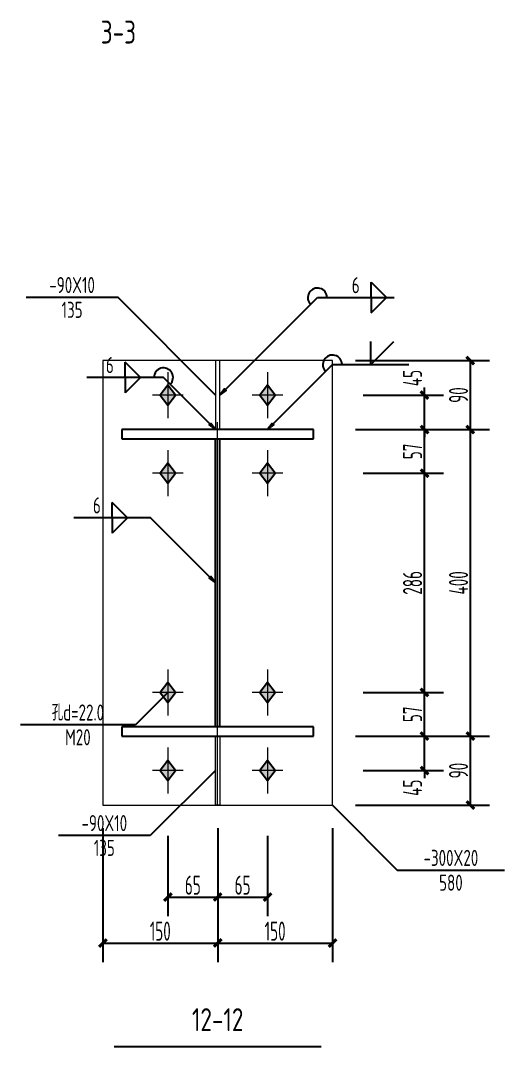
# Model space of a CAD drawing. Extents: x 447413 to 2975780, y -1432727 to 1301644.
# Drawn here: x 2289351 to 2295673, y -1262805 to -1249417 of the extents above; entities that cross this region are included whole.
import ezdxf
from ezdxf.enums import TextEntityAlignment as Align

# ---------------------------------------------------------------- set-up
doc = ezdxf.new("R2010")
doc.units = 0
doc.header["$LTSCALE"] = 1000
doc.header["$MEASUREMENT"] = 0
doc.linetypes.add('线型6', pattern=[8.75, 5, -1.25, 1.25, -1.25])
for name, color, linetype in [('10', 7, 'Continuous'), ('尺寸标注', 253, 'Continuous'), ('焊缝标注', 253, 'Continuous'), ('螺栓孔标注', 253, 'Continuous'), ('钢板标注', 253, 'Continuous')]:
    doc.layers.add(name, color=color, linetype=linetype)
doc.layers.add('20', color=2, linetype='Continuous', lineweight=18)
doc.styles.add('PkpmHz', font='Pkpmeng', dxfattribs={"width": 0.6, "bigfont": 'hztxt'})
doc.dimstyles.new('Pkpm_1.00', dxfattribs={"dimtxt": 250, "dimasz": 100, "dimexe": 250, "dimexo": 0.0625, "dimgap": 30, "dimtad": 1, "dimdec": 0, "dimrnd": 5, "dimzin": 0, "dimdsep": 46, "dimtxsty": 'PkpmHz', "dimblk1": 'ARCHTICK', "dimblk2": 'ARCHTICK', "dimsah": 1, "dimcen": 0.09, "dimadec": 0, "dimazin": 0, "dimtfac": 1, "dimtdec": 0, "dimtmove": 2, "dimatfit": 1, "dimfxl": 0, "dimtolj": 1, "dimtzin": 0, "dimarcsym": 0})

# ---------------------------------------------------------------- blocks, each defined once
blk = doc.blocks.new('_ArchTick')
at = {"color": 0, "linetype": 'ByBlock', "const_width": 0.4}
blk.add_lwpolyline([(-0.5, -0.5), (0.5, 0.5)], dxfattribs=at)
blk = doc.blocks.new('*D639')
at = {"layer": 'Defpoints', "color": 0, "linetype": 'Continuous', "transparency": 16777216}
for p in [(2293427, -1254305), (2294627, -1254305), (2293427, -1254755)]:
    blk.add_point(p, dxfattribs=at)
at = {"layer": '尺寸标注', "color": 0, "linetype": 'Continuous', "lineweight": -2, "transparency": 16777216}
for p, q in [((2293827, -1254305), (2294877, -1254305)), ((2294627, -1254305), (2294627, -1254205)), ((2294627, -1254755), (2294627, -1254305)), ((2293827, -1254755), (2294877, -1254755)), ((2294627, -1254755), (2294627, -1254855))]:
    blk.add_line(p, q, dxfattribs=at)
at = {"layer": '尺寸标注', "color": 0, "linetype": 'Continuous', "lineweight": -2, "transparency": 16777216, "xscale": 100, "yscale": 100, "zscale": 100}
for p, rotation in [((2294627, -1254305), 270), ((2294627, -1254755), 90)]:
    blk.add_blockref('_ArchTick', p, dxfattribs=dict(at, rotation=rotation))
at = {"layer": '尺寸标注', "color": 0, "linetype": 'Continuous', "transparency": 16777216, "insert": (2294471, -1254082), "char_height": 250, "attachment_point": 5, "rotation": 90, "style": 'PkpmHz'}
blk.add_mtext('\\A1;45', dxfattribs=at)
blk = doc.blocks.new('*D640')
at = {"layer": 'Defpoints', "color": 0, "linetype": 'Continuous', "transparency": 16777216}
for p in [(2293427, -1254755), (2294627, -1254755), (2293427, -1255325)]:
    blk.add_point(p, dxfattribs=at)
at = {"layer": '尺寸标注', "color": 0, "linetype": 'Continuous', "lineweight": -2, "transparency": 16777216}
for p, q in [((2293827, -1254755), (2294877, -1254755)), ((2294627, -1255325), (2294627, -1254755)), ((2293827, -1255325), (2294877, -1255325))]:
    blk.add_line(p, q, dxfattribs=at)
at = {"layer": '尺寸标注', "color": 0, "linetype": 'Continuous', "lineweight": -2, "transparency": 16777216, "xscale": 100, "yscale": 100, "zscale": 100}
for p, rotation in [((2294627, -1254755), 90), ((2294627, -1255325), 270)]:
    blk.add_blockref('_ArchTick', p, dxfattribs=dict(at, rotation=rotation))
at = {"layer": '尺寸标注', "color": 0, "linetype": 'Continuous', "transparency": 16777216, "insert": (2294472, -1255040), "char_height": 250, "attachment_point": 5, "rotation": 90, "style": 'PkpmHz'}
blk.add_mtext('\\A1;57', dxfattribs=at)
blk = doc.blocks.new('*D641')
at = {"layer": 'Defpoints', "color": 0, "linetype": 'Continuous', "transparency": 16777216}
for p in [(2293427, -1258755), (2294627, -1258755), (2293427, -1259205)]:
    blk.add_point(p, dxfattribs=at)
at = {"layer": '尺寸标注', "color": 0, "linetype": 'Continuous', "lineweight": -2, "transparency": 16777216}
for p, q in [((2294627, -1258755), (2294627, -1258655)), ((2293827, -1258755), (2294877, -1258755)), ((2294627, -1259205), (2294627, -1258755)), ((2293827, -1259205), (2294877, -1259205)), ((2294627, -1259205), (2294627, -1259305))]:
    blk.add_line(p, q, dxfattribs=at)
at = {"layer": '尺寸标注', "color": 0, "linetype": 'Continuous', "lineweight": -2, "transparency": 16777216, "xscale": 100, "yscale": 100, "zscale": 100}
for p, rotation in [((2294627, -1258755), 270), ((2294627, -1259205), 90)]:
    blk.add_blockref('_ArchTick', p, dxfattribs=dict(at, rotation=rotation))
at = {"layer": '尺寸标注', "color": 0, "linetype": 'Continuous', "transparency": 16777216, "insert": (2294471, -1259429), "char_height": 250, "attachment_point": 5, "rotation": 90, "style": 'PkpmHz'}
blk.add_mtext('\\A1;45', dxfattribs=at)
blk = doc.blocks.new('*D642')
at = {"layer": 'Defpoints', "color": 0, "linetype": 'Continuous', "transparency": 16777216}
for p in [(2293427, -1258185), (2294627, -1258185), (2293427, -1258755)]:
    blk.add_point(p, dxfattribs=at)
at = {"layer": '尺寸标注', "color": 0, "linetype": 'Continuous', "lineweight": -2, "transparency": 16777216}
for p, q in [((2293827, -1258185), (2294877, -1258185)), ((2294627, -1258755), (2294627, -1258185)), ((2293827, -1258755), (2294877, -1258755))]:
    blk.add_line(p, q, dxfattribs=at)
at = {"layer": '尺寸标注', "color": 0, "linetype": 'Continuous', "lineweight": -2, "transparency": 16777216, "xscale": 100, "yscale": 100, "zscale": 100}
for p, rotation in [((2294627, -1258185), 90), ((2294627, -1258755), 270)]:
    blk.add_blockref('_ArchTick', p, dxfattribs=dict(at, rotation=rotation))
at = {"layer": '尺寸标注', "color": 0, "linetype": 'Continuous', "transparency": 16777216, "insert": (2294472, -1258470), "char_height": 250, "attachment_point": 5, "rotation": 90, "style": 'PkpmHz'}
blk.add_mtext('\\A1;57', dxfattribs=at)
blk = doc.blocks.new('*D643')
at = {"layer": 'Defpoints', "color": 0, "linetype": 'Continuous', "transparency": 16777216}
for p in [(2293427, -1255325), (2294627, -1255325), (2293427, -1258185)]:
    blk.add_point(p, dxfattribs=at)
at = {"layer": '尺寸标注', "color": 0, "linetype": 'Continuous', "lineweight": -2, "transparency": 16777216}
for p, q in [((2293827, -1255325), (2294877, -1255325)), ((2294627, -1258185), (2294627, -1255325)), ((2293827, -1258185), (2294877, -1258185))]:
    blk.add_line(p, q, dxfattribs=at)
at = {"layer": '尺寸标注', "color": 0, "linetype": 'Continuous', "lineweight": -2, "transparency": 16777216, "xscale": 100, "yscale": 100, "zscale": 100}
for p, rotation in [((2294627, -1255325), 90), ((2294627, -1258185), 270)]:
    blk.add_blockref('_ArchTick', p, dxfattribs=dict(at, rotation=rotation))
at = {"layer": '尺寸标注', "color": 0, "linetype": 'Continuous', "transparency": 16777216, "insert": (2294472, -1256755), "char_height": 250, "attachment_point": 5, "rotation": 90, "style": 'PkpmHz'}
blk.add_mtext('\\A1;286', dxfattribs=at)
blk = doc.blocks.new('*D644')
at = {"layer": 'Defpoints', "color": 0, "linetype": 'Continuous', "transparency": 16777216}
for p in [(2291277, -1259655), (2291927, -1259655), (2291927, -1260855)]:
    blk.add_point(p, dxfattribs=at)
at = {"layer": '尺寸标注', "color": 0, "linetype": 'Continuous', "lineweight": -2, "transparency": 16777216}
for p, q in [((2291277, -1260055), (2291277, -1261105)), ((2291927, -1260055), (2291927, -1261105)), ((2291277, -1260855), (2291927, -1260855))]:
    blk.add_line(p, q, dxfattribs=at)
at = {"layer": '尺寸标注', "color": 0, "linetype": 'Continuous', "lineweight": -2, "transparency": 16777216, "xscale": 100, "yscale": 100, "zscale": 100, "rotation": 180}
blk.add_blockref('_ArchTick', (2291277, -1260855), dxfattribs=at)
at = {"layer": '尺寸标注', "color": 0, "linetype": 'Continuous', "lineweight": -2, "transparency": 16777216, "xscale": 100, "yscale": 100, "zscale": 100}
blk.add_blockref('_ArchTick', (2291927, -1260855), dxfattribs=at)
at = {"layer": '尺寸标注', "color": 0, "linetype": 'Continuous', "transparency": 16777216, "insert": (2291602, -1260700), "char_height": 250, "attachment_point": 5, "style": 'PkpmHz'}
blk.add_mtext('\\A1;65', dxfattribs=at)
blk = doc.blocks.new('*D645')
at = {"layer": 'Defpoints', "color": 0, "linetype": 'Continuous', "transparency": 16777216}
for p in [(2291927, -1259655), (2292577, -1259655), (2292577, -1260855)]:
    blk.add_point(p, dxfattribs=at)
at = {"layer": '尺寸标注', "color": 0, "linetype": 'Continuous', "lineweight": -2, "transparency": 16777216}
for p, q in [((2291927, -1260055), (2291927, -1261105)), ((2292577, -1260055), (2292577, -1261105)), ((2291927, -1260855), (2292577, -1260855))]:
    blk.add_line(p, q, dxfattribs=at)
at = {"layer": '尺寸标注', "color": 0, "linetype": 'Continuous', "lineweight": -2, "transparency": 16777216, "xscale": 100, "yscale": 100, "zscale": 100, "rotation": 180}
blk.add_blockref('_ArchTick', (2291927, -1260855), dxfattribs=at)
at = {"layer": '尺寸标注', "color": 0, "linetype": 'Continuous', "lineweight": -2, "transparency": 16777216, "xscale": 100, "yscale": 100, "zscale": 100}
blk.add_blockref('_ArchTick', (2292577, -1260855), dxfattribs=at)
at = {"layer": '尺寸标注', "color": 0, "linetype": 'Continuous', "transparency": 16777216, "insert": (2292252, -1260700), "char_height": 250, "attachment_point": 5, "style": 'PkpmHz'}
blk.add_mtext('\\A1;65', dxfattribs=at)
blk = doc.blocks.new('*D646')
at = {"layer": 'Defpoints', "color": 0, "linetype": 'Continuous', "transparency": 16777216}
for p in [(2290427, -1259655), (2291927, -1259655), (2291927, -1261455)]:
    blk.add_point(p, dxfattribs=at)
at = {"layer": '尺寸标注', "color": 0, "linetype": 'Continuous', "lineweight": -2, "transparency": 16777216}
for p, q in [((2290427, -1259955), (2290427, -1261705)), ((2291927, -1259955), (2291927, -1261705)), ((2290427, -1261455), (2291927, -1261455))]:
    blk.add_line(p, q, dxfattribs=at)
at = {"layer": '尺寸标注', "color": 0, "linetype": 'Continuous', "lineweight": -2, "transparency": 16777216, "xscale": 100, "yscale": 100, "zscale": 100, "rotation": 180}
blk.add_blockref('_ArchTick', (2290427, -1261455), dxfattribs=at)
at = {"layer": '尺寸标注', "color": 0, "linetype": 'Continuous', "lineweight": -2, "transparency": 16777216, "xscale": 100, "yscale": 100, "zscale": 100}
blk.add_blockref('_ArchTick', (2291927, -1261455), dxfattribs=at)
at = {"layer": '尺寸标注', "color": 0, "linetype": 'Continuous', "transparency": 16777216, "insert": (2291177, -1261300), "char_height": 250, "attachment_point": 5, "style": 'PkpmHz'}
blk.add_mtext('\\A1;150', dxfattribs=at)
blk = doc.blocks.new('*D647')
at = {"layer": 'Defpoints', "color": 0, "linetype": 'Continuous', "transparency": 16777216}
for p in [(2291927, -1259655), (2293427, -1259655), (2293427, -1261455)]:
    blk.add_point(p, dxfattribs=at)
at = {"layer": '尺寸标注', "color": 0, "linetype": 'Continuous', "lineweight": -2, "transparency": 16777216}
for p, q in [((2291927, -1259955), (2291927, -1261705)), ((2293427, -1259955), (2293427, -1261705)), ((2291927, -1261455), (2293427, -1261455))]:
    blk.add_line(p, q, dxfattribs=at)
at = {"layer": '尺寸标注', "color": 0, "linetype": 'Continuous', "lineweight": -2, "transparency": 16777216, "xscale": 100, "yscale": 100, "zscale": 100, "rotation": 180}
blk.add_blockref('_ArchTick', (2291927, -1261455), dxfattribs=at)
at = {"layer": '尺寸标注', "color": 0, "linetype": 'Continuous', "lineweight": -2, "transparency": 16777216, "xscale": 100, "yscale": 100, "zscale": 100}
blk.add_blockref('_ArchTick', (2293427, -1261455), dxfattribs=at)
at = {"layer": '尺寸标注', "color": 0, "linetype": 'Continuous', "transparency": 16777216, "insert": (2292677, -1261300), "char_height": 250, "attachment_point": 5, "style": 'PkpmHz'}
blk.add_mtext('\\A1;150', dxfattribs=at)
blk = doc.blocks.new('*D648')
at = {"layer": 'Defpoints', "color": 0, "linetype": 'Continuous', "transparency": 16777216}
for p in [(2293427, -1258755), (2295227, -1258755), (2293427, -1259655)]:
    blk.add_point(p, dxfattribs=at)
at = {"layer": '尺寸标注', "color": 0, "linetype": 'Continuous', "lineweight": -2, "transparency": 16777216}
for p, q in [((2293727, -1258755), (2295477, -1258755)), ((2295227, -1259655), (2295227, -1258755)), ((2293727, -1259655), (2295477, -1259655))]:
    blk.add_line(p, q, dxfattribs=at)
at = {"layer": '尺寸标注', "color": 0, "linetype": 'Continuous', "lineweight": -2, "transparency": 16777216, "xscale": 100, "yscale": 100, "zscale": 100}
for p, rotation in [((2295227, -1258755), 90), ((2295227, -1259655), 270)]:
    blk.add_blockref('_ArchTick', p, dxfattribs=dict(at, rotation=rotation))
at = {"layer": '尺寸标注', "color": 0, "linetype": 'Continuous', "transparency": 16777216, "insert": (2295072, -1259205), "char_height": 250, "attachment_point": 5, "rotation": 90, "style": 'PkpmHz'}
blk.add_mtext('\\A1;90', dxfattribs=at)
blk = doc.blocks.new('*D649')
at = {"layer": 'Defpoints', "color": 0, "linetype": 'Continuous', "transparency": 16777216}
for p in [(2293427, -1254755), (2295227, -1254755), (2293427, -1258755)]:
    blk.add_point(p, dxfattribs=at)
at = {"layer": '尺寸标注', "color": 0, "linetype": 'Continuous', "lineweight": -2, "transparency": 16777216}
for p, q in [((2293727, -1254755), (2295477, -1254755)), ((2295227, -1258755), (2295227, -1254755)), ((2293727, -1258755), (2295477, -1258755))]:
    blk.add_line(p, q, dxfattribs=at)
at = {"layer": '尺寸标注', "color": 0, "linetype": 'Continuous', "lineweight": -2, "transparency": 16777216, "xscale": 100, "yscale": 100, "zscale": 100}
for p, rotation in [((2295227, -1254755), 90), ((2295227, -1258755), 270)]:
    blk.add_blockref('_ArchTick', p, dxfattribs=dict(at, rotation=rotation))
at = {"layer": '尺寸标注', "color": 0, "linetype": 'Continuous', "transparency": 16777216, "insert": (2295072, -1256755), "char_height": 250, "attachment_point": 5, "rotation": 90, "style": 'PkpmHz'}
blk.add_mtext('\\A1;400', dxfattribs=at)
blk = doc.blocks.new('*D650')
at = {"layer": 'Defpoints', "color": 0, "linetype": 'Continuous', "transparency": 16777216}
for p in [(2293427, -1253855), (2295227, -1253855), (2293427, -1254755)]:
    blk.add_point(p, dxfattribs=at)
at = {"layer": '尺寸标注', "color": 0, "linetype": 'Continuous', "lineweight": -2, "transparency": 16777216}
for p, q in [((2293727, -1253855), (2295477, -1253855)), ((2295227, -1254755), (2295227, -1253855)), ((2293727, -1254755), (2295477, -1254755))]:
    blk.add_line(p, q, dxfattribs=at)
at = {"layer": '尺寸标注', "color": 0, "linetype": 'Continuous', "lineweight": -2, "transparency": 16777216, "xscale": 100, "yscale": 100, "zscale": 100}
for p, rotation in [((2295227, -1253855), 90), ((2295227, -1254755), 270)]:
    blk.add_blockref('_ArchTick', p, dxfattribs=dict(at, rotation=rotation))
at = {"layer": '尺寸标注', "color": 0, "linetype": 'Continuous', "transparency": 16777216, "insert": (2295072, -1254305), "char_height": 250, "attachment_point": 5, "rotation": 90, "style": 'PkpmHz'}
blk.add_mtext('\\A1;90', dxfattribs=at)

msp = doc.modelspace()

# ---------------------------------------------------------------- hatches: boundary and pattern name
at = {"layer": '10'}
for points in [[(2291276.5, -1254175.1), (2291176.5, -1254305.1), (2291276.5, -1254435.1), (2291376.5, -1254305.1)], [(2292576.5, -1254175.1), (2292476.5, -1254305.1), (2292576.5, -1254435.1), (2292676.5, -1254305.1)], [(2291276.5, -1255195.1), (2291176.5, -1255325.1), (2291276.5, -1255455.1), (2291376.5, -1255325.1)], [(2292576.5, -1255195.1), (2292476.5, -1255325.1), (2292576.5, -1255455.1), (2292676.5, -1255325.1)], [(2291276.5, -1258055.1), (2291176.5, -1258185.1), (2291276.5, -1258315.1), (2291376.5, -1258185.1)], [(2292576.5, -1258055.1), (2292476.5, -1258185.1), (2292576.5, -1258315.1), (2292676.5, -1258185.1)], [(2291276.5, -1259075.1), (2291176.5, -1259205.1), (2291276.5, -1259335.1), (2291376.5, -1259205.1)], [(2292576.5, -1259075.1), (2292476.5, -1259205.1), (2292576.5, -1259335.1), (2292676.5, -1259205.1)]]:
    msp.add_hatch(color=1, dxfattribs=at).paths.add_polyline_path(points)
at = {"layer": '焊缝标注'}
for points in [[(2291956.5, -1254305.1), (2292037.9, -1254245.1), (2292016.7, -1254223.8)], [(2291896.5, -1254755.1), (2291836.5, -1254673.7), (2291815.3, -1254694.9)], [(2292576.5, -1254755.1), (2292657.9, -1254695.1), (2292636.7, -1254673.8)], [(2291896.5, -1256755.1), (2291836.5, -1256673.7), (2291815.3, -1256694.9)]]:
    msp.add_hatch(color=256, dxfattribs=at).paths.add_polyline_path(points)

# ---------------------------------------------------------------- linework, layer by layer
at = {"layer": '10', "linetype": '线型6', "lineweight": 18}
msp.add_line((2291926.5, -1259660.1), (2291926.5, -1253850.1), dxfattribs=at)
at = {"layer": '10', "color": 9, "lineweight": 18}
for p, q in [((2291276.5, -1254005.1), (2291276.5, -1254605.1)), ((2292576.5, -1254005.1), (2292576.5, -1254605.1)), ((2291476.5, -1254305.1), (2291076.5, -1254305.1)), ((2292776.5, -1254305.1), (2292376.5, -1254305.1)), ((2291276.5, -1255025.1), (2291276.5, -1255625.1)), ((2292576.5, -1255025.1), (2292576.5, -1255625.1)), ((2291476.5, -1255325.1), (2291076.5, -1255325.1)), ((2292776.5, -1255325.1), (2292376.5, -1255325.1)), ((2291276.5, -1257885.1), (2291276.5, -1258485.1)), ((2292576.5, -1257885.1), (2292576.5, -1258485.1)), ((2291476.5, -1258185.1), (2291076.5, -1258185.1)), ((2292776.5, -1258185.1), (2292376.5, -1258185.1)), ((2291276.5, -1258905.1), (2291276.5, -1259505.1)), ((2292576.5, -1258905.1), (2292576.5, -1259505.1)), ((2291476.5, -1259205.1), (2291076.5, -1259205.1)), ((2292776.5, -1259205.1), (2292376.5, -1259205.1))]:
    msp.add_line(p, q, dxfattribs=at)
at = {"layer": '10', "color": 3}
for p, q in [((2293176.5, -1254755.1), (2290676.5, -1254755.1)), ((2290676.5, -1254755.1), (2290676.5, -1254875.1)), ((2293176.5, -1254875.1), (2293176.5, -1254755.1)), ((2290676.5, -1254875.1), (2293176.5, -1254875.1)), ((2291896.5, -1258635.1), (2291896.5, -1254875.1)), ((2291956.5, -1258635.1), (2291956.5, -1254875.1)), ((2293176.5, -1258635.1), (2290676.5, -1258635.1)), ((2290676.5, -1258635.1), (2290676.5, -1258755.1)), ((2293176.5, -1258755.1), (2293176.5, -1258635.1)), ((2290676.5, -1258755.1), (2293176.5, -1258755.1))]:
    msp.add_line(p, q, dxfattribs=at)
at = {"layer": '10'}
msp.add_line((2290576.5, -1262805.1), (2293276.5, -1262805.1), dxfattribs=at)
at = {"layer": '10', "color": 1, "linetype": 'Continuous'}
for points in [[(2291276.5, -1254175.1), (2291176.5, -1254305.1), (2291276.5, -1254435.1), (2291376.5, -1254305.1)], [(2292576.5, -1254175.1), (2292476.5, -1254305.1), (2292576.5, -1254435.1), (2292676.5, -1254305.1)], [(2291276.5, -1255195.1), (2291176.5, -1255325.1), (2291276.5, -1255455.1), (2291376.5, -1255325.1)], [(2292576.5, -1255195.1), (2292476.5, -1255325.1), (2292576.5, -1255455.1), (2292676.5, -1255325.1)], [(2291276.5, -1258055.1), (2291176.5, -1258185.1), (2291276.5, -1258315.1), (2291376.5, -1258185.1)], [(2292576.5, -1258055.1), (2292476.5, -1258185.1), (2292576.5, -1258315.1), (2292676.5, -1258185.1)], [(2291276.5, -1259075.1), (2291176.5, -1259205.1), (2291276.5, -1259335.1), (2291376.5, -1259205.1)], [(2292576.5, -1259075.1), (2292476.5, -1259205.1), (2292576.5, -1259335.1), (2292676.5, -1259205.1)]]:
    msp.add_lwpolyline(points, close=True, dxfattribs=at)
at = {"layer": '20'}
for p, q in [((2293426.5, -1253855.1), (2290426.5, -1253855.1)), ((2290426.5, -1253855.1), (2290426.5, -1259655.1)), ((2291956.5, -1253855.1), (2291896.5, -1253855.1)), ((2291896.5, -1253855.1), (2291896.5, -1254755.1)), ((2291956.5, -1254755.1), (2291956.5, -1253855.1)), ((2293426.5, -1259655.1), (2293426.5, -1253855.1)), ((2291896.5, -1254755.1), (2291956.5, -1254755.1)), ((2291896.5, -1258755.1), (2291956.5, -1258755.1)), ((2291896.5, -1259655.1), (2291896.5, -1258755.1)), ((2291956.5, -1258755.1), (2291956.5, -1259655.1)), ((2290426.5, -1259655.1), (2293426.5, -1259655.1)), ((2291956.5, -1259655.1), (2291896.5, -1259655.1))]:
    msp.add_line(p, q, dxfattribs=at)
at = {"layer": '焊缝标注'}
for p, q in [((2293929.8, -1252832.8), (2294129.8, -1253032.8)), ((2293929.8, -1253032.8), (2293929.8, -1252832.8)), ((2291956.5, -1254305.1), (2293229.8, -1253032.8)), ((2293229.8, -1253032.8), (2294229.8, -1253032.8)), ((2293929.8, -1253232.8), (2294129.8, -1253032.8)), ((2293929.8, -1253032.8), (2293929.8, -1253232.8)), ((2293925.4, -1253906.9), (2293925.4, -1253606.9)), ((2293925.4, -1253906.9), (2294225.4, -1253606.9)), ((2290918.5, -1254075.5), (2290718.5, -1253875.5)), ((2290718.5, -1254075.5), (2290718.5, -1253875.5)), ((2292576.5, -1254755.1), (2293425.4, -1253906.9)), ((2293425.4, -1253906.9), (2294425.4, -1253906.9)), ((2291218.5, -1254075.5), (2290218.5, -1254075.5)), ((2290918.5, -1254075.5), (2290718.5, -1254275.5)), ((2290718.5, -1254075.5), (2290718.5, -1254275.5)), ((2291896.5, -1254755.1), (2291218.5, -1254075.5)), ((2290749, -1255905.6), (2290549, -1255705.6)), ((2290549, -1255905.6), (2290549, -1255705.6)), ((2291049, -1255905.6), (2290049, -1255905.6)), ((2290749, -1255905.6), (2290549, -1256105.6)), ((2290549, -1255905.6), (2290549, -1256105.6)), ((2291896.5, -1256755.1), (2291049, -1255905.6))]:
    msp.add_line(p, q, dxfattribs=at)
at = {"layer": '焊缝标注', "linetype": 'Continuous'}
for points in [[(2291956.5, -1254305.1), (2292037.9, -1254245.1), (2292016.7, -1254223.8)], [(2291896.5, -1254755.1), (2291836.5, -1254673.7), (2291815.3, -1254694.9)], [(2292576.5, -1254755.1), (2292657.9, -1254695.1), (2292636.7, -1254673.8)], [(2291896.5, -1256755.1), (2291836.5, -1256673.7), (2291815.3, -1256694.9)]]:
    msp.add_lwpolyline(points, close=True, dxfattribs=at)
at = {"layer": '焊缝标注'}
for centre, start, end in [((2293229.8, -1253032.8), 0, 224.97719), ((2293425.4, -1253906.9), 0, 224.97719), ((2291218.5, -1254075.5), 314.93158, 180)]:
    msp.add_arc(centre, 125, start, end, dxfattribs=at)
at = {"layer": '螺栓孔标注'}
for p, q in [((2291276.5, -1258185.1), (2290851.4, -1258608.6)), ((2290851.4, -1258608.6), (2289351.4, -1258608.6))]:
    msp.add_line(p, q, dxfattribs=at)
at = {"layer": '螺栓孔标注', "const_width": 0.1}
msp.add_lwpolyline([(2291276.6, -1258185.1, 1), (2291276.5, -1258185.1, 1)], format="xyb", close=True, dxfattribs=at)
at = {"layer": '钢板标注'}
for p, q in [((2290625.3, -1253030.8), (2289425.3, -1253030.8)), ((2291896.5, -1254305.1), (2290625.3, -1253030.8)), ((2291896.5, -1259205.1), (2291046.3, -1260052)), ((2293426.5, -1259655.1), (2294272.7, -1260506)), ((2291046.3, -1260052), (2289846.3, -1260052)), ((2294272.7, -1260506), (2295672.7, -1260506))]:
    msp.add_line(p, q, dxfattribs=at)
at = {"layer": '钢板标注', "const_width": 0.1}
for points in [[(2291896.6, -1254305.1, 1), (2291896.5, -1254305.1, 1)], [(2291896.6, -1259205.1, 1), (2291896.5, -1259205.1, 1)], [(2293426.6, -1259655.1, 1), (2293426.5, -1259655.1, 1)]]:
    msp.add_lwpolyline(points, format="xyb", close=True, dxfattribs=at)

# ---------------------------------------------------------------- texts
at = {"layer": '10', "style": 'PkpmHz', "width": 0.77}
for s, p in [('3-3', (2290629.9, -1249568)), ('12-12', (2291926.5, -1262455.1))]:
    msp.add_text(s, height=300, dxfattribs=at).set_placement(p, align=Align.MIDDLE_CENTER)
at = {"layer": '焊缝标注', "style": 'PkpmHz', "width": 0.71}
for p in [(2293729.8, -1252976.2), (2290518.5, -1254018.9), (2290349, -1255849)]:
    msp.add_text('6', height=210, dxfattribs=at).set_placement(p, align=Align.CENTER)
at = {"layer": '螺栓孔标注', "style": 'PkpmHz', "width": 0.71}
msp.add_text('孔d=22.0', height=210, dxfattribs=at).set_placement((2290101.4, -1258551.9), align=Align.CENTER)
msp.add_text('M20', height=210, dxfattribs=at).set_placement((2290101.4, -1258665.2), align=Align.TOP_CENTER)
at = {"layer": '钢板标注', "style": 'PkpmHz', "width": 0.71}
for s, p in [('-90X10', (2290025.3, -1252974.2)), ('-90X10', (2290446.3, -1259995.4)), ('-300X20', (2294972.7, -1260449.4))]:
    msp.add_text(s, height=210, dxfattribs=at).set_placement(p, align=Align.CENTER)
for s, p in [('135', (2290025.3, -1253087.4)), ('135', (2290446.3, -1260108.6)), ('580', (2294972.7, -1260562.6))]:
    msp.add_text(s, height=210, dxfattribs=at).set_placement(p, align=Align.TOP_CENTER)

# ---------------------------------------------------------------- dimensions: what is measured, and where the dimension line sits
at = {"layer": '尺寸标注', "linetype": 'Continuous'}
for base, p1, p2, text, override, picture, middle in [((2295226.5, -1253855.1), (2293426.5, -1254755.1), (2293426.5, -1253855.1), '90', {"dimexo": 300, "dimtih": 0, "dimtoh": 0}, '*D650', (2295071.5, -1254305.1)), ((2294626.5, -1254755.1), (2293426.5, -1255325.1), (2293426.5, -1254755.1), '57', {"dimexo": 400, "dimtih": 0, "dimtoh": 0}, '*D640', (2294471.5, -1255040.1)), ((2295226.5, -1254755.1), (2293426.5, -1258755.1), (2293426.5, -1254755.1), '400', {"dimexo": 300, "dimtih": 0, "dimtoh": 0}, '*D649', (2295071.5, -1256755.1)), ((2294626.5, -1255325.1), (2293426.5, -1258185.1), (2293426.5, -1255325.1), '286', {"dimexo": 400, "dimtih": 0, "dimtoh": 0}, '*D643', (2294471.5, -1256755.1)), ((2294626.5, -1258185.1), (2293426.5, -1258755.1), (2293426.5, -1258185.1), '57', {"dimexo": 400, "dimtih": 0, "dimtoh": 0}, '*D642', (2294471.5, -1258470.1)), ((2295226.5, -1258755.1), (2293426.5, -1259655.1), (2293426.5, -1258755.1), '90', {"dimexo": 300, "dimtih": 0, "dimtoh": 0}, '*D648', (2295071.5, -1259205.1))]:
    dim = msp.add_linear_dim(base=base, p1=p1, p2=p2, angle=90, text=text, dimstyle='Pkpm_1.00', override=override, dxfattribs=at)
    dim.commit()
    dim.dimension.update_dxf_attribs({"geometry": picture, "text_midpoint": middle})
for base, p1, p2, picture, middle in [((2294626.5, -1254305.1), (2293426.5, -1254755.1), (2293426.5, -1254305.1), '*D639', (2294471.3, -1254081.5)), ((2294626.5, -1258755.1), (2293426.5, -1259205.1), (2293426.5, -1258755.1), '*D641', (2294471.3, -1259428.8))]:
    dim = msp.add_linear_dim(base=base, p1=p1, p2=p2, angle=90, text='45', dimstyle='Pkpm_1.00', override={"dimexo": 400, "dimtih": 0, "dimtoh": 0}, dxfattribs=at)
    dim.commit()
    dim.dimension.update_dxf_attribs({"geometry": picture, "text_midpoint": middle, "dimtype": 128})
for base, p1, p2, text, override, picture, middle in [((2291926.5, -1261455.1), (2290426.5, -1259655.1), (2291926.5, -1259655.1), '150', {"dimexo": 300, "dimtih": 0, "dimtoh": 0}, '*D646', (2291176.5, -1261300.1)), ((2291926.5, -1260855.1), (2291276.5, -1259655.1), (2291926.5, -1259655.1), '65', {"dimexo": 400, "dimtih": 0, "dimtoh": 0}, '*D644', (2291601.5, -1260700.1)), ((2292576.5, -1260855.1), (2291926.5, -1259655.1), (2292576.5, -1259655.1), '65', {"dimexo": 400, "dimtih": 0, "dimtoh": 0}, '*D645', (2292251.5, -1260700.1)), ((2293426.5, -1261455.1), (2291926.5, -1259655.1), (2293426.5, -1259655.1), '150', {"dimexo": 300, "dimtih": 0, "dimtoh": 0}, '*D647', (2292676.5, -1261300.1))]:
    dim = msp.add_linear_dim(base=base, p1=p1, p2=p2, text=text, dimstyle='Pkpm_1.00', override=override, dxfattribs=at)
    dim.commit()
    dim.dimension.update_dxf_attribs({"geometry": picture, "text_midpoint": middle})

doc.saveas('drawing.dxf')
